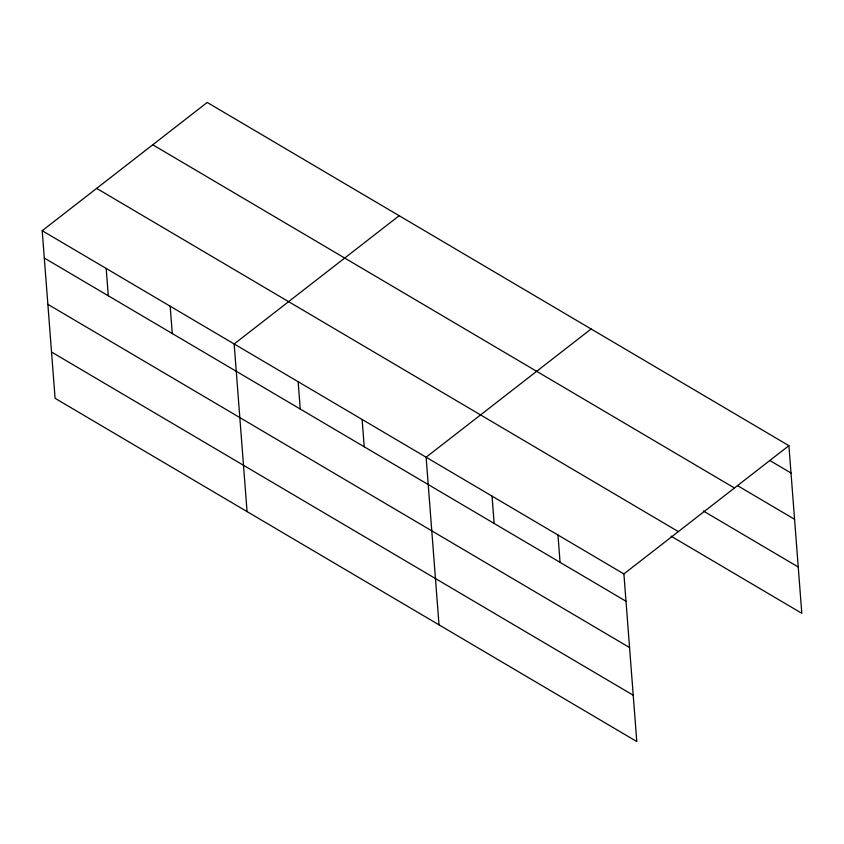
<?xml version="1.0" encoding="UTF-8"?>
<svg xmlns="http://www.w3.org/2000/svg" width="844" height="844" viewBox="0 0 844 844"><rect width="100%" height="100%" fill="white"/><g stroke="black" fill="none" stroke-linecap="round" stroke-linejoin="round"><path stroke-width="1.27" d="M42.2 230.707L623.895 573.92L636.787 741.538L55.092 398.326L42.2 230.707L207.213 102.462L788.908 445.674L801.8 613.293L671.064 536.151M399.17 215.726L234.157 343.972L247.06 511.58M591.127 328.981L426.114 457.226L439.017 624.845M623.895 573.92L788.908 445.674M769.77 460.476L791.007 472.999M737.582 485.669L794.563 519.292M152.753 144.788L734.449 488.001M703.263 510.958L798.234 566.999M96.649 188.391L678.344 531.604M44.299 258.032L625.995 601.244M47.865 304.325L629.561 647.538M51.537 352.032L633.232 695.234M557.968 535.022L560.068 562.347M492.041 496.124L494.141 523.449M362.129 419.479L364.228 446.792M298.143 381.72L300.242 409.045M170.172 306.214L172.271 333.538M106.186 268.466L108.285 295.78"/></g></svg>
